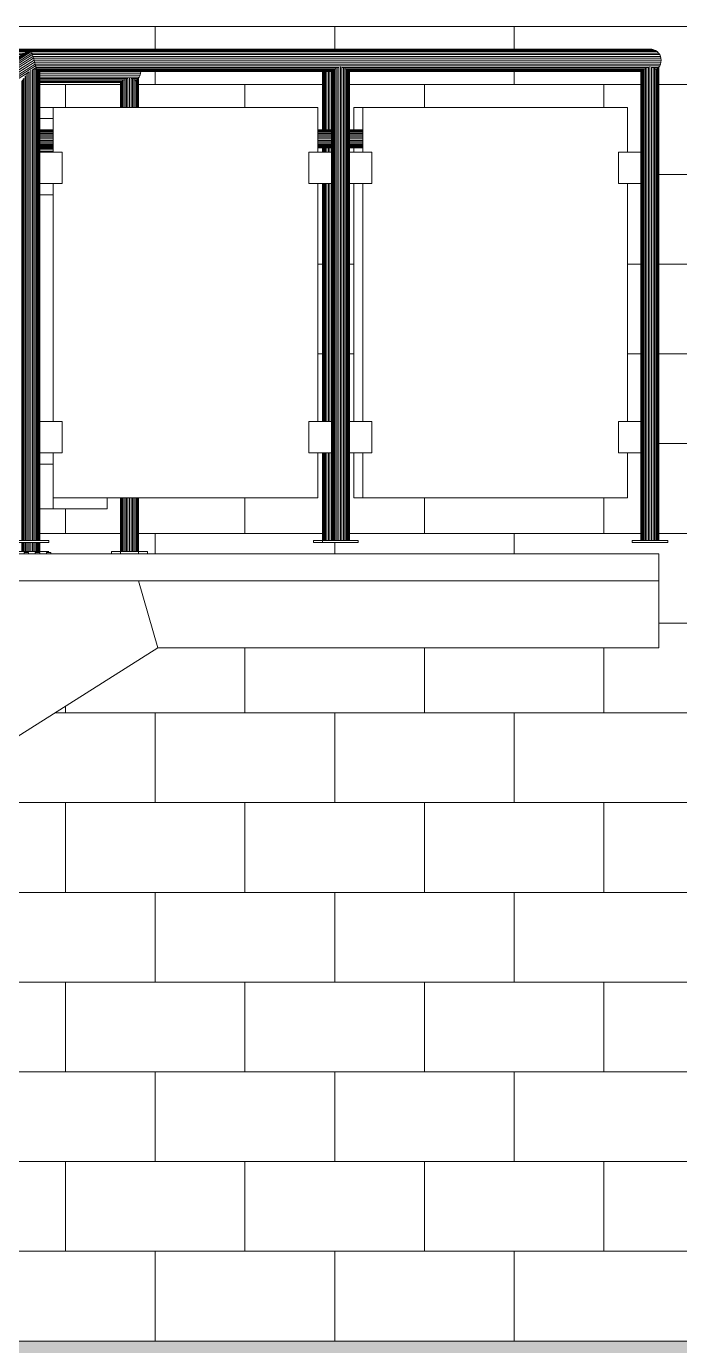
# Model space of a CAD drawing. Header units: metres. Extents: x -5 to 264, y -2 to 18.
# Drawn here: x 16.068 to 17.524, y -0.01 to 2.93 of the extents above; entities that cross this region are included whole.
import ezdxf

# ---------------------------------------------------------------- set-up
doc = ezdxf.new("R2010")
doc.units = ezdxf.units.M
doc.linetypes.add('Center', pattern=[0.03, 0.012, -0.006, 0.006, -0.006])
for name, color, linetype, lineweight in [('0-2', 7, 'Continuous', 5), ('A-FLOR-2', 7, 'Continuous', 20), ('I-WALL', 7, 'Continuous', 9)]:
    doc.layers.add(name, color=color, linetype=linetype, lineweight=lineweight)
for name, color, linetype, lineweight, true_color in [('A-FLOR-LEVL-2', 7, 'Center', 5, 0x0080c0), ('A-FLOR-PATT-1', 7, 'Continuous', 9, 0x74756c), ('A-WALL-PATT-8', 7, 'Continuous', 5, 0x515151), ('Guarda-corpos-1', 7, 'Continuous', 9, 0xaaaaaa), ('Guarda-corpos-2', 7, 'Continuous', 18, 0xaaaaaa), ('S-STRS-1', 7, 'Continuous', 9, 0xaaaaaa)]:
    doc.layers.add(name, color=color, linetype=linetype, lineweight=lineweight, true_color=true_color)

# ---------------------------------------------------------------- blocks, each defined once
blk = doc.blocks.new('Lance - 010 - TREAD-005-309204-CORTE A_A')
at = {"layer": 'S-STRS-1'}
for p, q in [((15.9978, 1.7547), (16.0378, 1.7547)), ((16.0378, 1.7547), (15.9978, 1.7547)), ((15.9978, 1.7547), (15.9978, 1.6947)), ((15.9978, 1.6947), (15.9978, 1.7547)), ((16.0378, 1.6947), (16.0378, 1.7547)), ((17.4778, 1.7547), (16.0378, 1.7547)), ((16.0378, 1.7547), (16.0378, 1.6947)), ((16.0378, 1.7547), (17.4778, 1.7547)), ((16.0728, 1.7577), (16.0628, 1.7577)), ((16.0628, 1.7577), (16.0628, 1.7547)), ((16.0628, 1.7547), (16.0628, 1.7577)), ((16.0628, 1.7577), (16.0728, 1.7577)), ((16.0728, 1.7577), (16.0728, 1.7547)), ((16.0728, 1.7547), (16.0728, 1.7577)), ((16.0978, 1.7577), (16.0878, 1.7577)), ((16.0878, 1.7577), (16.0878, 1.7547)), ((16.0878, 1.7547), (16.0878, 1.7577)), ((16.0878, 1.7577), (16.0978, 1.7577)), ((16.0978, 1.7577), (16.0978, 1.7547)), ((16.0978, 1.7547), (16.0978, 1.7577)), ((16.1228, 1.7577), (16.1128, 1.7577)), ((16.1128, 1.7577), (16.1128, 1.7547)), ((16.1128, 1.7547), (16.1128, 1.7577)), ((16.1128, 1.7577), (16.1228, 1.7577)), ((16.1228, 1.7577), (16.1228, 1.7547)), ((16.1228, 1.7547), (16.1228, 1.7577)), ((17.4778, 1.6947), (17.4778, 1.7547)), ((17.4778, 1.7547), (17.4778, 1.6947)), ((15.9978, 1.6947), (16.0378, 1.6947)), ((15.9978, 1.6947), (16.0378, 1.6947)), ((16.0378, 1.6947), (17.4778, 1.6947)), ((16.0378, 1.6947), (17.4778, 1.6947))]:
    blk.add_line(p, q, dxfattribs=at)
blk = doc.blocks.new('Lance - 010 - Patamar - 005-308958-CORTE A_A')
at = {"layer": 'S-STRS-1'}
for p, q in [((15.9642, 1.5782), (15.9978, 1.6947)), ((15.9978, 1.6947), (15.9642, 1.5782)), ((15.9978, 1.6947), (16.0378, 1.6947)), ((16.0378, 1.6947), (15.9978, 1.6947)), ((16.3178, 1.6947), (17.4778, 1.6947)), ((16.3611, 1.5447), (16.3178, 1.6947)), ((17.4778, 1.6947), (16.3178, 1.6947)), ((16.3178, 1.6947), (16.3611, 1.5447)), ((17.4778, 1.5447), (17.4778, 1.6947)), ((17.4778, 1.6947), (17.4778, 1.5447)), ((16.3611, 1.5447), (17.4778, 1.5447)), ((17.4778, 1.5447), (16.3611, 1.5447))]:
    blk.add_line(p, q, dxfattribs=at)
blk = doc.blocks.new('Lance - 010 - Lance - 010-308902-CORTE A_A')
at = {"layer": 'S-STRS-1'}
for p, q in [((16.3178, 1.6947), (16.0378, 1.6947)), ((16.3611, 1.5447), (16.3178, 1.6947)), ((13.9102, 0), (16.3611, 1.5447))]:
    blk.add_line(p, q, dxfattribs=at)
for name in ['Lance - 010 - TREAD-005-309204-CORTE A_A', 'Lance - 010 - Patamar - 005-308958-CORTE A_A']:
    blk.add_blockref(name, (0, 0))
blk = doc.blocks.new('Guarda-Corpo - 006 - Aço - Inoxidável-310337-CORTE A_A')
at = {"layer": 'Guarda-corpos-2'}
for p, q in [((16.0329, 2.8631), (16.0316, 2.8589)), ((16.0316, 2.8589), (16.0329, 2.8631)), ((16.045, 2.8589), (16.0316, 2.8589)), ((16.0316, 2.8589), (16.045, 2.8589)), ((16.0329, 2.8631), (16.034, 2.867)), ((16.034, 2.867), (16.0329, 2.8631)), ((16.0517, 2.8631), (16.0329, 2.8631)), ((16.0329, 2.8631), (16.0517, 2.8631)), ((16.034, 2.867), (16.0351, 2.8706)), ((16.0351, 2.8706), (16.034, 2.867)), ((16.034, 2.867), (16.058, 2.867)), ((16.058, 2.867), (16.034, 2.867)), ((16.0351, 2.8706), (16.036, 2.8737)), ((16.036, 2.8737), (16.0351, 2.8706)), ((16.0351, 2.8706), (16.0636, 2.8706)), ((16.0636, 2.8706), (16.0351, 2.8706)), ((16.036, 2.8737), (16.0368, 2.8762)), ((16.0368, 2.8762), (16.036, 2.8737)), ((16.036, 2.8737), (16.0685, 2.8737)), ((16.0685, 2.8737), (16.036, 2.8737)), ((16.0368, 2.8762), (16.0373, 2.878)), ((16.0373, 2.878), (16.0368, 2.8762)), ((16.0368, 2.8762), (16.0725, 2.8762)), ((16.0725, 2.8762), (16.0368, 2.8762)), ((16.0373, 2.878), (16.0377, 2.8791)), ((16.0377, 2.8791), (16.0373, 2.878)), ((16.0373, 2.878), (16.0754, 2.878)), ((16.0754, 2.878), (16.0373, 2.878)), ((16.0377, 2.8791), (16.0378, 2.8795)), ((16.0378, 2.8795), (16.0377, 2.8791)), ((16.0377, 2.8791), (16.0772, 2.8791)), ((16.0772, 2.8791), (16.0377, 2.8791)), ((16.0378, 2.8795), (16.0778, 2.8795)), ((16.0778, 2.8795), (16.0378, 2.8795))]:
    blk.add_line(p, q, dxfattribs=at)
blk = doc.blocks.new('Guarda-Corpo - 006 - Aço - Inoxidável-310077-CORTE A_A')
at = {"layer": 'Guarda-corpos-2'}
for p, q in [((17.4621, 2.8791), (17.4578, 2.8795)), ((17.4578, 2.8795), (17.4621, 2.8791)), ((17.4664, 2.878), (17.4621, 2.8791)), ((17.4621, 2.8791), (17.4664, 2.878)), ((17.4703, 2.8762), (17.4664, 2.878)), ((17.4664, 2.878), (17.4703, 2.8762)), ((17.4739, 2.8737), (17.4703, 2.8762)), ((17.4703, 2.8762), (17.4739, 2.8737)), ((17.477, 2.8706), (17.4739, 2.8737)), ((17.4739, 2.8737), (17.477, 2.8706)), ((17.4795, 2.867), (17.477, 2.8706)), ((17.477, 2.8706), (17.4795, 2.867)), ((17.4813, 2.8631), (17.4795, 2.867)), ((17.4795, 2.867), (17.4813, 2.8631)), ((17.4824, 2.8589), (17.4813, 2.8631)), ((17.4813, 2.8631), (17.4824, 2.8589)), ((17.4828, 2.8545), (17.4824, 2.8589)), ((17.4824, 2.8589), (17.4828, 2.8545)), ((17.4824, 2.8502), (17.4828, 2.8545)), ((17.4828, 2.8545), (17.4824, 2.8502)), ((17.4703, 2.8329), (17.4739, 2.8354)), ((17.4739, 2.8354), (17.4703, 2.8329)), ((17.4739, 2.8354), (17.477, 2.8384)), ((17.477, 2.8384), (17.4739, 2.8354)), ((17.477, 2.8384), (17.4795, 2.842)), ((17.4795, 2.842), (17.477, 2.8384)), ((17.4795, 2.842), (17.4813, 2.846)), ((17.4813, 2.846), (17.4795, 2.842)), ((17.4813, 2.846), (17.4824, 2.8502)), ((17.4824, 2.8502), (17.4813, 2.846))]:
    blk.add_line(p, q, dxfattribs=at)
blk = doc.blocks.new('Guarda-Corpo - 006 - Aço - Inoxidável-309959-CORTE A_A')
at = {"layer": 'Guarda-corpos-2'}
for p, q in [((16.0779, 2.8791), (16.0778, 2.8795)), ((16.0778, 2.8795), (16.0779, 2.8791)), ((17.4578, 2.8795), (16.0778, 2.8795)), ((16.0778, 2.8795), (17.4578, 2.8795)), ((16.0782, 2.878), (16.0779, 2.8791)), ((16.0779, 2.8791), (16.0782, 2.878)), ((17.4621, 2.8791), (16.0779, 2.8791)), ((16.0779, 2.8791), (17.4621, 2.8791)), ((16.0788, 2.8762), (16.0782, 2.878)), ((16.0782, 2.878), (16.0788, 2.8762)), ((17.4664, 2.878), (16.0782, 2.878)), ((16.0782, 2.878), (17.4664, 2.878)), ((16.0795, 2.8737), (16.0788, 2.8762)), ((16.0788, 2.8762), (16.0795, 2.8737)), ((17.4703, 2.8762), (16.0788, 2.8762)), ((16.0788, 2.8762), (17.4703, 2.8762)), ((16.0804, 2.8706), (16.0795, 2.8737)), ((16.0795, 2.8737), (16.0804, 2.8706)), ((17.4739, 2.8737), (16.0795, 2.8737)), ((16.0795, 2.8737), (17.4739, 2.8737)), ((16.0814, 2.867), (16.0804, 2.8706)), ((16.0804, 2.8706), (16.0814, 2.867)), ((17.477, 2.8706), (16.0804, 2.8706)), ((16.0804, 2.8706), (17.477, 2.8706)), ((16.0826, 2.8631), (16.0814, 2.867)), ((16.0814, 2.867), (16.0826, 2.8631)), ((17.4795, 2.867), (16.0814, 2.867)), ((16.0814, 2.867), (17.4795, 2.867)), ((16.0838, 2.8589), (16.0826, 2.8631)), ((16.0826, 2.8631), (16.0838, 2.8589)), ((17.4813, 2.8631), (16.0826, 2.8631)), ((16.0826, 2.8631), (17.4813, 2.8631)), ((16.085, 2.8545), (16.0838, 2.8589)), ((16.0838, 2.8589), (16.085, 2.8545)), ((17.4824, 2.8589), (16.0838, 2.8589)), ((16.0838, 2.8589), (17.4824, 2.8589)), ((16.0863, 2.8502), (16.085, 2.8545)), ((16.085, 2.8545), (16.0863, 2.8502)), ((17.4828, 2.8545), (16.085, 2.8545)), ((16.085, 2.8545), (17.4828, 2.8545)), ((17.4578, 2.8795), (17.4621, 2.8791)), ((17.4621, 2.8791), (17.4578, 2.8795)), ((17.4621, 2.8791), (17.4664, 2.878)), ((17.4664, 2.878), (17.4621, 2.8791)), ((17.4664, 2.878), (17.4703, 2.8762)), ((17.4703, 2.8762), (17.4664, 2.878)), ((17.4703, 2.8762), (17.4739, 2.8737)), ((17.4739, 2.8737), (17.4703, 2.8762)), ((17.4739, 2.8737), (17.477, 2.8706)), ((17.477, 2.8706), (17.4739, 2.8737)), ((17.477, 2.8706), (17.4795, 2.867)), ((17.4795, 2.867), (17.477, 2.8706)), ((17.4795, 2.867), (17.4813, 2.8631)), ((17.4813, 2.8631), (17.4795, 2.867)), ((17.4813, 2.8631), (17.4824, 2.8589)), ((17.4824, 2.8589), (17.4813, 2.8631)), ((17.4824, 2.8589), (17.4828, 2.8545)), ((17.4828, 2.8545), (17.4824, 2.8589)), ((17.4828, 2.8545), (17.4824, 2.8502)), ((17.4824, 2.8502), (17.4828, 2.8545)), ((16.0875, 2.846), (16.0863, 2.8502)), ((16.0863, 2.8502), (16.0875, 2.846)), ((17.4824, 2.8502), (16.0863, 2.8502)), ((16.0863, 2.8502), (17.4824, 2.8502)), ((16.0886, 2.842), (16.0875, 2.846)), ((16.0875, 2.846), (16.0886, 2.842)), ((17.4813, 2.846), (16.0875, 2.846)), ((16.0875, 2.846), (17.4813, 2.846)), ((16.0897, 2.8384), (16.0886, 2.842)), ((16.0886, 2.842), (16.0897, 2.8384)), ((17.4795, 2.842), (16.0886, 2.842)), ((16.0886, 2.842), (17.4795, 2.842)), ((16.0906, 2.8354), (16.0897, 2.8384)), ((16.0897, 2.8384), (16.0906, 2.8354)), ((16.7643, 2.8384), (16.0897, 2.8384)), ((16.0897, 2.8384), (16.7643, 2.8384)), ((16.0913, 2.8329), (16.0906, 2.8354)), ((16.0906, 2.8354), (16.0913, 2.8329)), ((16.7578, 2.8354), (16.0906, 2.8354)), ((16.0906, 2.8354), (16.7578, 2.8354)), ((16.7525, 2.8329), (16.0931, 2.8329)), ((16.0931, 2.8329), (16.7525, 2.8329)), ((16.7505, 2.831), (16.0951, 2.831)), ((16.0951, 2.831), (16.7505, 2.831)), ((16.749, 2.8299), (16.0966, 2.8299)), ((16.0966, 2.8299), (16.749, 2.8299)), ((16.7481, 2.8295), (16.0975, 2.8295)), ((16.0975, 2.8295), (16.7481, 2.8295)), ((17.4543, 2.8384), (16.7713, 2.8384)), ((16.7713, 2.8384), (17.4543, 2.8384)), ((17.4478, 2.8354), (16.7778, 2.8354)), ((16.7778, 2.8354), (17.4478, 2.8354)), ((17.4425, 2.8329), (16.7831, 2.8329)), ((16.7831, 2.8329), (17.4425, 2.8329)), ((17.4405, 2.831), (16.7851, 2.831)), ((16.7851, 2.831), (17.4405, 2.831)), ((17.439, 2.8299), (16.7866, 2.8299)), ((16.7866, 2.8299), (17.439, 2.8299)), ((17.4381, 2.8295), (16.7875, 2.8295)), ((16.7875, 2.8295), (17.4381, 2.8295)), ((17.477, 2.8384), (17.4613, 2.8384)), ((17.4613, 2.8384), (17.477, 2.8384)), ((17.4739, 2.8354), (17.4678, 2.8354)), ((17.4678, 2.8354), (17.4739, 2.8354)), ((17.4739, 2.8354), (17.4703, 2.8329)), ((17.4703, 2.8329), (17.4739, 2.8354)), ((17.477, 2.8384), (17.4739, 2.8354)), ((17.4739, 2.8354), (17.477, 2.8384)), ((17.4795, 2.842), (17.477, 2.8384)), ((17.477, 2.8384), (17.4795, 2.842)), ((17.4813, 2.846), (17.4795, 2.842)), ((17.4795, 2.842), (17.4813, 2.846)), ((17.4824, 2.8502), (17.4813, 2.846)), ((17.4813, 2.846), (17.4824, 2.8502))]:
    blk.add_line(p, q, dxfattribs=at)
blk = doc.blocks.new('Guarda-Corpo - 006 - Aço - Inoxidável-309856-CORTE A_A')
at = {"layer": 'Guarda-corpos-2'}
for p, q in [((16.1278, 2.6995), (16.0975, 2.6995)), ((16.0975, 2.6995), (16.1278, 2.6995)), ((16.1278, 2.6992), (16.0975, 2.6992)), ((16.0975, 2.6992), (16.1278, 2.6992)), ((16.1278, 2.6983), (16.0975, 2.6983)), ((16.0975, 2.6983), (16.1278, 2.6983)), ((16.1278, 2.6968), (16.0975, 2.6968)), ((16.0975, 2.6968), (16.1278, 2.6968)), ((16.1278, 2.6948), (16.0975, 2.6948)), ((16.0975, 2.6948), (16.1278, 2.6948)), ((16.1278, 2.6924), (16.0975, 2.6924)), ((16.0975, 2.6924), (16.1278, 2.6924)), ((16.1278, 2.6895), (16.0975, 2.6895)), ((16.0975, 2.6895), (16.1278, 2.6895)), ((16.1278, 2.6864), (16.0975, 2.6864)), ((16.0975, 2.6864), (16.1278, 2.6864)), ((16.1278, 2.683), (16.0975, 2.683)), ((16.0975, 2.683), (16.1278, 2.683)), ((16.1278, 2.6795), (16.0975, 2.6795)), ((16.0975, 2.6795), (16.1278, 2.6795)), ((16.1278, 2.676), (16.0975, 2.676)), ((16.0975, 2.676), (16.1278, 2.676)), ((16.7481, 2.6995), (16.7178, 2.6995)), ((16.7178, 2.6995), (16.7481, 2.6995)), ((16.7481, 2.6992), (16.7178, 2.6992)), ((16.7178, 2.6992), (16.7481, 2.6992)), ((16.7481, 2.6983), (16.7178, 2.6983)), ((16.7178, 2.6983), (16.7481, 2.6983)), ((16.7481, 2.6968), (16.7178, 2.6968)), ((16.7178, 2.6968), (16.7481, 2.6968)), ((16.7481, 2.6948), (16.7178, 2.6948)), ((16.7178, 2.6948), (16.7481, 2.6948)), ((16.7481, 2.6924), (16.7178, 2.6924)), ((16.7178, 2.6924), (16.7481, 2.6924)), ((16.7481, 2.6895), (16.7178, 2.6895)), ((16.7178, 2.6895), (16.7481, 2.6895)), ((16.7481, 2.6864), (16.7178, 2.6864)), ((16.7178, 2.6864), (16.7481, 2.6864)), ((16.7481, 2.683), (16.7178, 2.683)), ((16.7178, 2.683), (16.7481, 2.683)), ((16.7481, 2.6795), (16.7178, 2.6795)), ((16.7178, 2.6795), (16.7481, 2.6795)), ((16.7481, 2.676), (16.7178, 2.676)), ((16.7178, 2.676), (16.7481, 2.676)), ((16.8178, 2.6995), (16.7875, 2.6995)), ((16.7875, 2.6995), (16.8178, 2.6995)), ((16.8178, 2.6992), (16.7875, 2.6992)), ((16.7875, 2.6992), (16.8178, 2.6992)), ((16.8178, 2.6983), (16.7875, 2.6983)), ((16.7875, 2.6983), (16.8178, 2.6983)), ((16.8178, 2.6968), (16.7875, 2.6968)), ((16.7875, 2.6968), (16.8178, 2.6968)), ((16.8178, 2.6948), (16.7875, 2.6948)), ((16.7875, 2.6948), (16.8178, 2.6948)), ((16.8178, 2.6924), (16.7875, 2.6924)), ((16.7875, 2.6924), (16.8178, 2.6924)), ((16.8178, 2.6895), (16.7875, 2.6895)), ((16.7875, 2.6895), (16.8178, 2.6895)), ((16.8178, 2.6864), (16.7875, 2.6864)), ((16.7875, 2.6864), (16.8178, 2.6864)), ((16.8178, 2.683), (16.7875, 2.683)), ((16.7875, 2.683), (16.8178, 2.683)), ((16.8178, 2.6795), (16.7875, 2.6795)), ((16.7875, 2.6795), (16.8178, 2.6795)), ((16.8178, 2.676), (16.7875, 2.676)), ((16.7875, 2.676), (16.8178, 2.676)), ((16.1278, 2.6727), (16.0975, 2.6727)), ((16.0975, 2.6727), (16.1278, 2.6727)), ((16.1278, 2.6695), (16.0975, 2.6695)), ((16.0975, 2.6695), (16.1278, 2.6695)), ((16.1278, 2.6667), (16.0975, 2.6667)), ((16.0975, 2.6667), (16.1278, 2.6667)), ((16.1278, 2.6642), (16.0975, 2.6642)), ((16.0975, 2.6642), (16.1278, 2.6642)), ((16.1278, 2.6622), (16.0975, 2.6622)), ((16.0975, 2.6622), (16.1278, 2.6622)), ((16.1278, 2.6607), (16.0975, 2.6607)), ((16.0975, 2.6607), (16.1278, 2.6607)), ((16.1278, 2.6598), (16.0975, 2.6598)), ((16.0975, 2.6598), (16.1278, 2.6598)), ((16.1278, 2.6595), (16.0975, 2.6595)), ((16.0975, 2.6595), (16.1278, 2.6595)), ((16.7481, 2.6727), (16.7178, 2.6727)), ((16.7178, 2.6727), (16.7481, 2.6727)), ((16.7481, 2.6695), (16.7178, 2.6695)), ((16.7178, 2.6695), (16.7481, 2.6695)), ((16.7481, 2.6667), (16.7178, 2.6667)), ((16.7178, 2.6667), (16.7481, 2.6667)), ((16.7481, 2.6642), (16.7178, 2.6642)), ((16.7178, 2.6642), (16.7481, 2.6642)), ((16.7481, 2.6622), (16.7178, 2.6622)), ((16.7178, 2.6622), (16.7481, 2.6622)), ((16.7481, 2.6607), (16.7178, 2.6607)), ((16.7178, 2.6607), (16.7481, 2.6607)), ((16.7481, 2.6598), (16.7178, 2.6598)), ((16.7178, 2.6598), (16.7481, 2.6598)), ((16.7481, 2.6595), (16.7178, 2.6595)), ((16.7178, 2.6595), (16.7481, 2.6595)), ((16.8178, 2.6727), (16.7875, 2.6727)), ((16.7875, 2.6727), (16.8178, 2.6727)), ((16.8178, 2.6695), (16.7875, 2.6695)), ((16.7875, 2.6695), (16.8178, 2.6695)), ((16.8178, 2.6667), (16.7875, 2.6667)), ((16.7875, 2.6667), (16.8178, 2.6667)), ((16.8178, 2.6642), (16.7875, 2.6642)), ((16.7875, 2.6642), (16.8178, 2.6642)), ((16.8178, 2.6622), (16.7875, 2.6622)), ((16.7875, 2.6622), (16.8178, 2.6622)), ((16.8178, 2.6607), (16.7875, 2.6607)), ((16.7875, 2.6607), (16.8178, 2.6607)), ((16.8178, 2.6598), (16.7875, 2.6598)), ((16.7875, 2.6598), (16.8178, 2.6598)), ((16.8178, 2.6595), (16.7875, 2.6595)), ((16.7875, 2.6595), (16.8178, 2.6595))]:
    blk.add_line(p, q, dxfattribs=at)
blk = doc.blocks.new('Guarda-Corpo - 006 - Aço - Inoxidável-309721-CORTE A_A')
at = {"layer": 'Guarda-corpos-2'}
for p, q in [((16.0778, 2.8795), (13.5578, 1.291)), ((13.5578, 1.291), (16.0778, 2.8795)), ((16.0779, 2.8791), (13.558, 1.2907)), ((13.558, 1.2907), (16.0779, 2.8791)), ((16.0782, 2.878), (13.5586, 1.2898)), ((13.5586, 1.2898), (16.0782, 2.878)), ((16.0788, 2.8762), (13.5596, 1.2882)), ((13.5596, 1.2882), (16.0788, 2.8762)), ((16.0795, 2.8737), (13.5609, 1.2861)), ((13.5609, 1.2861), (16.0795, 2.8737)), ((16.0804, 2.8706), (13.5626, 1.2835)), ((13.5626, 1.2835), (16.0804, 2.8706)), ((16.0814, 2.867), (13.5645, 1.2805)), ((13.5645, 1.2805), (16.0814, 2.867)), ((16.0826, 2.8631), (13.5666, 1.2771)), ((13.5666, 1.2771), (16.0826, 2.8631)), ((16.0838, 2.8589), (13.5688, 1.2736)), ((13.5688, 1.2736), (16.0838, 2.8589)), ((16.085, 2.8545), (13.5711, 1.2699)), ((13.5711, 1.2699), (16.085, 2.8545)), ((16.0778, 2.8795), (16.0779, 2.8791)), ((16.0779, 2.8791), (16.0778, 2.8795)), ((16.0779, 2.8791), (16.0782, 2.878)), ((16.0782, 2.878), (16.0779, 2.8791)), ((16.0782, 2.878), (16.0788, 2.8762)), ((16.0788, 2.8762), (16.0782, 2.878)), ((16.0788, 2.8762), (16.0795, 2.8737)), ((16.0795, 2.8737), (16.0788, 2.8762)), ((16.0795, 2.8737), (16.0804, 2.8706)), ((16.0804, 2.8706), (16.0795, 2.8737)), ((16.0804, 2.8706), (16.0814, 2.867)), ((16.0814, 2.867), (16.0804, 2.8706)), ((16.0814, 2.867), (16.0826, 2.8631)), ((16.0826, 2.8631), (16.0814, 2.867)), ((16.0826, 2.8631), (16.0838, 2.8589)), ((16.0838, 2.8589), (16.0826, 2.8631)), ((16.0838, 2.8589), (16.085, 2.8545)), ((16.085, 2.8545), (16.0838, 2.8589)), ((16.085, 2.8545), (16.0863, 2.8502)), ((16.0863, 2.8502), (16.085, 2.8545)), ((16.0863, 2.8502), (13.5734, 1.2662)), ((13.5734, 1.2662), (16.0863, 2.8502)), ((16.0875, 2.846), (13.5757, 1.2627)), ((13.5757, 1.2627), (16.0875, 2.846)), ((16.0886, 2.842), (13.5778, 1.2593)), ((13.5778, 1.2593), (16.0886, 2.842)), ((16.0743, 2.8288), (15.2413, 2.3037)), ((15.2413, 2.3037), (16.0743, 2.8288)), ((16.0897, 2.8384), (16.0813, 2.8332)), ((16.0813, 2.8332), (16.0897, 2.8384)), ((16.0863, 2.8502), (16.0875, 2.846)), ((16.0875, 2.846), (16.0863, 2.8502)), ((16.0875, 2.846), (16.0886, 2.842)), ((16.0886, 2.842), (16.0875, 2.846)), ((16.0906, 2.8354), (16.0878, 2.8336)), ((16.0878, 2.8336), (16.0906, 2.8354)), ((16.0886, 2.842), (16.0897, 2.8384)), ((16.0897, 2.8384), (16.0886, 2.842)), ((16.0897, 2.8384), (16.0906, 2.8354)), ((16.0906, 2.8354), (16.0897, 2.8384)), ((16.0906, 2.8354), (16.0913, 2.8329)), ((16.0913, 2.8329), (16.0906, 2.8354))]:
    blk.add_line(p, q, dxfattribs=at)
blk = doc.blocks.new('Guarda-Corpo - 006 - Aço - Inoxidável-309580-CORTE A_A')
at = {"layer": 'Guarda-corpos-2'}
for p, q in [((16.0678, 2.8247), (16.0678, 1.7845)), ((16.0678, 1.7845), (16.0678, 2.8247)), ((16.071, 2.8267), (16.071, 1.7845)), ((16.071, 1.7845), (16.071, 2.8267)), ((16.0743, 2.8297), (16.0743, 1.7845)), ((16.0743, 1.7845), (16.0743, 2.8297)), ((16.0778, 1.7845), (16.0778, 2.8324)), ((16.0778, 2.8324), (16.0778, 1.7845)), ((16.0813, 1.7845), (16.0813, 2.8341)), ((16.0813, 2.8341), (16.0813, 1.7845)), ((16.0846, 2.8353), (16.0846, 1.7845)), ((16.0846, 1.7845), (16.0846, 2.8353)), ((16.0878, 2.8373), (16.0878, 1.7845)), ((16.0878, 1.7845), (16.0878, 2.8373)), ((16.0907, 2.8348), (16.0907, 1.7845)), ((16.0907, 1.7845), (16.0907, 2.8348)), ((16.0931, 2.8354), (16.0931, 1.7845)), ((16.0931, 1.7845), (16.0931, 2.8354)), ((16.0951, 2.8329), (16.0951, 1.7845)), ((16.0951, 1.7845), (16.0951, 2.8329)), ((16.0966, 2.831), (16.0966, 1.7845)), ((16.0966, 1.7845), (16.0966, 2.831)), ((16.0975, 2.8299), (16.0975, 1.7845)), ((16.0975, 1.7845), (16.0975, 2.8299)), ((16.0978, 2.8299), (16.0978, 2.6495)), ((16.0978, 2.6495), (16.0978, 2.8299)), ((16.0578, 2.8082), (16.0578, 2.618)), ((16.0578, 2.618), (16.0578, 2.8082)), ((16.0581, 2.8084), (16.0581, 1.7845)), ((16.0581, 1.7845), (16.0581, 2.8084)), ((16.059, 2.8103), (16.059, 1.7845)), ((16.059, 1.7845), (16.059, 2.8103)), ((16.0605, 2.8134), (16.0605, 1.7845)), ((16.0605, 1.7845), (16.0605, 2.8134)), ((16.0625, 2.8145), (16.0625, 1.7845)), ((16.0625, 1.7845), (16.0625, 2.8145)), ((16.0649, 2.8192), (16.0649, 1.7845)), ((16.0649, 1.7845), (16.0649, 2.8192)), ((16.0978, 2.5795), (16.0978, 2.0495)), ((16.0978, 2.0495), (16.0978, 2.5795)), ((16.0578, 2.548), (16.0578, 2.018)), ((16.0578, 2.018), (16.0578, 2.548)), ((16.0978, 1.9795), (16.0978, 1.7845)), ((16.0978, 1.7845), (16.0978, 1.9795)), ((16.0578, 1.948), (16.0578, 1.7845)), ((16.0578, 1.7845), (16.0578, 1.948))]:
    blk.add_line(p, q, dxfattribs=at)
blk = doc.blocks.new('Guarda-Corpo - 006 - Guarda-Corpo - 006-309564-CORTE A_A')
at = {"layer": 'Guarda-corpos-2'}
for p, q in [((16.7278, 2.6992), (16.7278, 2.8299)), ((16.7281, 2.6992), (16.7281, 2.8299)), ((16.729, 2.6992), (16.729, 2.8299)), ((16.7305, 2.6992), (16.7305, 2.8299)), ((16.7325, 2.6992), (16.7325, 2.8299)), ((16.7349, 2.6992), (16.7349, 2.8299)), ((16.7378, 2.6992), (16.7378, 2.8299)), ((16.741, 2.6992), (16.741, 2.8299)), ((16.7443, 2.6992), (16.7443, 2.8299)), ((16.7478, 2.6495), (16.7478, 2.8299)), ((16.7481, 1.7845), (16.7481, 2.8299)), ((16.749, 1.7845), (16.749, 2.831)), ((16.7505, 1.7845), (16.7505, 2.8329)), ((16.7525, 1.7845), (16.7525, 2.8354)), ((16.7549, 1.7845), (16.7549, 2.8354)), ((16.7578, 1.7845), (16.7578, 2.8384)), ((16.761, 1.7845), (16.761, 2.8384)), ((16.7643, 1.7845), (16.7643, 2.8392)), ((16.7678, 2.8397), (16.7678, 1.7845)), ((16.7713, 1.7845), (16.7713, 2.8392)), ((16.7746, 1.7845), (16.7746, 2.8384)), ((16.7778, 1.7845), (16.7778, 2.8384)), ((16.7807, 1.7845), (16.7807, 2.8354)), ((16.7831, 1.7845), (16.7831, 2.8354)), ((16.7851, 1.7845), (16.7851, 2.8329)), ((16.7866, 1.7845), (16.7866, 2.831)), ((16.7875, 1.7845), (16.7875, 2.8299)), ((16.7878, 2.6495), (16.7878, 2.8299)), ((17.4378, 2.6495), (17.4378, 2.8299)), ((17.4381, 1.7845), (17.4381, 2.8299)), ((17.439, 1.7845), (17.439, 2.831)), ((17.4405, 1.7845), (17.4405, 2.8329)), ((17.4425, 1.7845), (17.4425, 2.8354)), ((17.4449, 1.7845), (17.4449, 2.8354)), ((17.4478, 1.7845), (17.4478, 2.8384)), ((17.451, 1.7845), (17.451, 2.8384)), ((17.4543, 1.7845), (17.4543, 2.8392)), ((17.4578, 2.8397), (17.4578, 1.7845)), ((17.4613, 1.7845), (17.4613, 2.8392)), ((17.4646, 1.7845), (17.4646, 2.8384)), ((17.4678, 1.7845), (17.4678, 2.8384)), ((17.4707, 1.7845), (17.4707, 2.8354)), ((17.4731, 1.7845), (17.4731, 2.8348)), ((17.4751, 1.7845), (17.4751, 2.8366)), ((17.4766, 1.7845), (17.4766, 2.8381)), ((17.4775, 1.7845), (17.4775, 2.8392)), ((17.4778, 1.7845), (17.4778, 2.8397)), ((16.0975, 2.7495), (16.1278, 2.7495)), ((16.1278, 2.7495), (16.7178, 2.7495)), ((16.1278, 2.6495), (16.1278, 2.7495)), ((16.7178, 2.6495), (16.7178, 2.7495)), ((16.7978, 2.7495), (16.8178, 2.7495)), ((16.7978, 2.6992), (16.7978, 2.7495)), ((16.8178, 2.7495), (17.4078, 2.7495)), ((16.8178, 2.6495), (16.8178, 2.7495)), ((17.4078, 2.6495), (17.4078, 2.7495)), ((16.0978, 2.6495), (16.1478, 2.6495)), ((16.0978, 2.5795), (16.0978, 2.6495)), ((16.1478, 2.5795), (16.1478, 2.6495)), ((16.6978, 2.6495), (16.7478, 2.6495)), ((16.6978, 2.5795), (16.6978, 2.6495)), ((16.7278, 2.6495), (16.7278, 2.6598)), ((16.7281, 2.6495), (16.7281, 2.6598)), ((16.729, 2.6495), (16.729, 2.6598)), ((16.7305, 2.6495), (16.7305, 2.6598)), ((16.7325, 2.6495), (16.7325, 2.6598)), ((16.7349, 2.6495), (16.7349, 2.6598)), ((16.7378, 2.6495), (16.7378, 2.6598)), ((16.741, 2.6495), (16.741, 2.6598)), ((16.7443, 2.6495), (16.7443, 2.6598)), ((16.7478, 2.6495), (16.7478, 2.5795)), ((16.7878, 2.6495), (16.8378, 2.6495)), ((16.7878, 2.5795), (16.7878, 2.6495)), ((16.7978, 2.6495), (16.7978, 2.6598)), ((16.8378, 2.5795), (16.8378, 2.6495)), ((17.3878, 2.6495), (17.4378, 2.6495)), ((17.3878, 2.5795), (17.3878, 2.6495)), ((17.4378, 2.6495), (17.4378, 2.5795)), ((16.1478, 2.5795), (16.0978, 2.5795)), ((16.1278, 2.0495), (16.1278, 2.5795)), ((16.7478, 2.5795), (16.6978, 2.5795)), ((16.7178, 2.0495), (16.7178, 2.5795)), ((16.7278, 2.0495), (16.7278, 2.5795)), ((16.7281, 2.0495), (16.7281, 2.5795)), ((16.729, 2.0495), (16.729, 2.5795)), ((16.7305, 2.0495), (16.7305, 2.5795)), ((16.7325, 2.0495), (16.7325, 2.5795)), ((16.7349, 2.0495), (16.7349, 2.5795)), ((16.7378, 2.0495), (16.7378, 2.5795)), ((16.741, 2.0495), (16.741, 2.5795)), ((16.7443, 2.0495), (16.7443, 2.5795)), ((16.7478, 2.0495), (16.7478, 2.5795)), ((16.8378, 2.5795), (16.7878, 2.5795)), ((16.7878, 2.0495), (16.7878, 2.5795)), ((16.7978, 2.0495), (16.7978, 2.5795)), ((16.8178, 2.0495), (16.8178, 2.5795)), ((17.4378, 2.5795), (17.3878, 2.5795)), ((17.4078, 2.0495), (17.4078, 2.5795)), ((17.4378, 2.0495), (17.4378, 2.5795)), ((16.0978, 2.0495), (16.1478, 2.0495)), ((16.0978, 1.9795), (16.0978, 2.0495)), ((16.1478, 1.9795), (16.1478, 2.0495)), ((16.6978, 2.0495), (16.7478, 2.0495)), ((16.6978, 1.9795), (16.6978, 2.0495)), ((16.7478, 2.0495), (16.7478, 1.9795)), ((16.7878, 2.0495), (16.8378, 2.0495)), ((16.7878, 1.9795), (16.7878, 2.0495)), ((16.8378, 1.9795), (16.8378, 2.0495)), ((17.3878, 2.0495), (17.4378, 2.0495)), ((17.3878, 1.9795), (17.3878, 2.0495)), ((17.4378, 2.0495), (17.4378, 1.9795)), ((16.1478, 1.9795), (16.0978, 1.9795)), ((16.1278, 1.8795), (16.1278, 1.9795)), ((16.7478, 1.9795), (16.6978, 1.9795)), ((16.7178, 1.8795), (16.7178, 1.9795)), ((16.7278, 1.7845), (16.7278, 1.9795)), ((16.7281, 1.7845), (16.7281, 1.9795)), ((16.729, 1.7845), (16.729, 1.9795)), ((16.7305, 1.7845), (16.7305, 1.9795)), ((16.7325, 1.7845), (16.7325, 1.9795)), ((16.7349, 1.7845), (16.7349, 1.9795)), ((16.7378, 1.7845), (16.7378, 1.9795)), ((16.741, 1.7845), (16.741, 1.9795)), ((16.7443, 1.7845), (16.7443, 1.9795)), ((16.7478, 1.7845), (16.7478, 1.9795)), ((16.8378, 1.9795), (16.7878, 1.9795)), ((16.7878, 1.7845), (16.7878, 1.9795)), ((16.7978, 1.8795), (16.7978, 1.9795)), ((16.8178, 1.8795), (16.8178, 1.9795)), ((17.4378, 1.9795), (17.3878, 1.9795)), ((17.4078, 1.8795), (17.4078, 1.9795)), ((17.4378, 1.7845), (17.4378, 1.9795)), ((16.7178, 1.8795), (16.1278, 1.8795)), ((16.8178, 1.8795), (16.7978, 1.8795)), ((17.4078, 1.8795), (16.8178, 1.8795)), ((16.0378, 1.7845), (16.1178, 1.7845)), ((16.1178, 1.7795), (16.0378, 1.7795)), ((16.1178, 1.7795), (16.1178, 1.7845)), ((16.7078, 1.7845), (16.7278, 1.7845)), ((16.7078, 1.7795), (16.7078, 1.7845)), ((16.7278, 1.7795), (16.7078, 1.7795)), ((16.7278, 1.7845), (16.8078, 1.7845)), ((16.7278, 1.7795), (16.7278, 1.7845)), ((16.8078, 1.7795), (16.7278, 1.7795)), ((16.8078, 1.7795), (16.8078, 1.7845)), ((17.4178, 1.7845), (17.4978, 1.7845)), ((17.4178, 1.7795), (17.4178, 1.7845)), ((17.4978, 1.7795), (17.4178, 1.7795)), ((17.4978, 1.7795), (17.4978, 1.7845))]:
    blk.add_line(p, q, dxfattribs=at)
for name in ['Guarda-Corpo - 006 - Aço - Inoxidável-309721-CORTE A_A', 'Guarda-Corpo - 006 - Aço - Inoxidável-310337-CORTE A_A', 'Guarda-Corpo - 006 - Aço - Inoxidável-309959-CORTE A_A', 'Guarda-Corpo - 006 - Aço - Inoxidável-310077-CORTE A_A', 'Guarda-Corpo - 006 - Aço - Inoxidável-309580-CORTE A_A', 'Guarda-Corpo - 006 - Aço - Inoxidável-309856-CORTE A_A']:
    blk.add_blockref(name, (0, 0))
blk = doc.blocks.new('Guarda-Corpo - 006 215411 - Aço - Inoxidável-312083-CORTE A_A')
at = {"layer": 'Guarda-corpos-2'}
for p, q in [((16.0975, 2.8254), (16.3224, 2.8254)), ((16.3224, 2.8254), (16.0975, 2.8254)), ((16.3224, 2.8254), (16.3213, 2.8212)), ((16.3213, 2.8212), (16.3224, 2.8254)), ((16.3228, 2.8297), (16.3224, 2.8254)), ((16.3224, 2.8254), (16.3228, 2.8297)), ((16.0975, 2.8212), (16.3213, 2.8212)), ((16.3213, 2.8212), (16.0975, 2.8212)), ((16.0975, 2.8172), (16.3195, 2.8172)), ((16.3195, 2.8172), (16.0975, 2.8172)), ((16.0975, 2.8136), (16.2943, 2.8136)), ((16.2943, 2.8136), (16.0975, 2.8136)), ((16.0975, 2.8106), (16.2878, 2.8106)), ((16.2878, 2.8106), (16.0975, 2.8106)), ((16.0975, 2.8081), (16.2825, 2.8081)), ((16.2825, 2.8081), (16.0975, 2.8081)), ((16.0975, 2.8062), (16.2805, 2.8062)), ((16.2805, 2.8062), (16.0975, 2.8062)), ((16.0975, 2.8051), (16.279, 2.8051)), ((16.279, 2.8051), (16.0975, 2.8051)), ((16.0975, 2.8047), (16.2781, 2.8047)), ((16.2781, 2.8047), (16.0975, 2.8047)), ((16.3013, 2.8136), (16.317, 2.8136)), ((16.317, 2.8136), (16.3013, 2.8136)), ((16.3078, 2.8106), (16.3139, 2.8106)), ((16.3139, 2.8106), (16.3078, 2.8106)), ((16.3139, 2.8106), (16.3103, 2.8081)), ((16.3103, 2.8081), (16.3139, 2.8106)), ((16.317, 2.8136), (16.3139, 2.8106)), ((16.3139, 2.8106), (16.317, 2.8136)), ((16.3195, 2.8172), (16.317, 2.8136)), ((16.317, 2.8136), (16.3195, 2.8172)), ((16.3213, 2.8212), (16.3195, 2.8172)), ((16.3195, 2.8172), (16.3213, 2.8212))]:
    blk.add_line(p, q, dxfattribs=at)
blk = doc.blocks.new('Guarda-Corpo - 006 215411 - Aço - Inoxidável-312072-CORTE A_A')
at = {"layer": 'Guarda-corpos-2'}
for p, q in [((16.1278, 2.6582), (16.0975, 2.6582)), ((16.0975, 2.6582), (16.1278, 2.6582)), ((16.0975, 2.6547), (16.1278, 2.6547)), ((16.1278, 2.6547), (16.0975, 2.6547)), ((16.0975, 2.6512), (16.1278, 2.6512)), ((16.1278, 2.6512), (16.0975, 2.6512))]:
    blk.add_line(p, q, dxfattribs=at)
blk = doc.blocks.new('Guarda-Corpo - 006 215411 - Aço - Inoxidável-312024-CORTE A_A')
at = {"layer": 'Guarda-corpos-2'}
for p, q in [((16.3213, 2.8212), (16.3224, 2.8254)), ((16.3224, 2.8254), (16.3213, 2.8212)), ((16.3224, 2.8254), (16.3228, 2.8297)), ((16.3228, 2.8297), (16.3224, 2.8254)), ((16.3103, 2.8081), (16.3139, 2.8106)), ((16.3139, 2.8106), (16.3103, 2.8081)), ((16.3139, 2.8106), (16.317, 2.8136)), ((16.317, 2.8136), (16.3139, 2.8106)), ((16.317, 2.8136), (16.3195, 2.8172)), ((16.3195, 2.8172), (16.317, 2.8136)), ((16.3195, 2.8172), (16.3213, 2.8212)), ((16.3213, 2.8212), (16.3195, 2.8172))]:
    blk.add_line(p, q, dxfattribs=at)
blk = doc.blocks.new('Guarda-Corpo - 006 215411 - Aço - Inoxidável-311635-CORTE A_A')
at = {"layer": 'Guarda-corpos-2'}
for p, q in [((16.0578, 1.7795), (16.0578, 1.7597)), ((16.0578, 1.7597), (16.0578, 1.7795)), ((16.0581, 1.7795), (16.0581, 1.7597)), ((16.0581, 1.7597), (16.0581, 1.7795)), ((16.059, 1.7795), (16.059, 1.7597)), ((16.059, 1.7597), (16.059, 1.7795)), ((16.0605, 1.7795), (16.0605, 1.7597)), ((16.0605, 1.7597), (16.0605, 1.7795)), ((16.0625, 1.7795), (16.0625, 1.7597)), ((16.0625, 1.7597), (16.0625, 1.7795)), ((16.0649, 1.7795), (16.0649, 1.7597)), ((16.0649, 1.7597), (16.0649, 1.7795)), ((16.0678, 1.7795), (16.0678, 1.7597)), ((16.0678, 1.7597), (16.0678, 1.7795)), ((16.071, 1.7795), (16.071, 1.7597)), ((16.071, 1.7597), (16.071, 1.7795)), ((16.0743, 1.7795), (16.0743, 1.7597)), ((16.0743, 1.7597), (16.0743, 1.7795)), ((16.0778, 1.7795), (16.0778, 1.7597)), ((16.0778, 1.7597), (16.0778, 1.7795)), ((16.0813, 1.7795), (16.0813, 1.7597)), ((16.0813, 1.7597), (16.0813, 1.7795)), ((16.0846, 1.7795), (16.0846, 1.7597)), ((16.0846, 1.7597), (16.0846, 1.7795)), ((16.0878, 1.7795), (16.0878, 1.7597)), ((16.0878, 1.7597), (16.0878, 1.7795)), ((16.0907, 1.7795), (16.0907, 1.7597)), ((16.0907, 1.7597), (16.0907, 1.7795)), ((16.0931, 1.7795), (16.0931, 1.7597)), ((16.0931, 1.7597), (16.0931, 1.7795)), ((16.0951, 1.7795), (16.0951, 1.7597)), ((16.0951, 1.7597), (16.0951, 1.7795)), ((16.0966, 1.7795), (16.0966, 1.7597)), ((16.0966, 1.7597), (16.0966, 1.7795)), ((16.0975, 1.7795), (16.0975, 1.7597)), ((16.0975, 1.7597), (16.0975, 1.7795)), ((16.0978, 1.7795), (16.0978, 1.7597)), ((16.0978, 1.7597), (16.0978, 1.7795))]:
    blk.add_line(p, q, dxfattribs=at)
blk = doc.blocks.new('Guarda-Corpo - 006 215411 - Guarda-Corpo - 006 215411-311328-CORTE A_A')
at = {"layer": 'Guarda-corpos-2'}
for p, q in [((16.2778, 2.8051), (16.2778, 2.7495)), ((16.2781, 2.7495), (16.2781, 2.8051)), ((16.279, 2.7495), (16.279, 2.8062)), ((16.2805, 2.7495), (16.2805, 2.8081)), ((16.2825, 2.7495), (16.2825, 2.8106)), ((16.2849, 2.7495), (16.2849, 2.8106)), ((16.2878, 2.7495), (16.2878, 2.8136)), ((16.291, 2.7495), (16.291, 2.8136)), ((16.2943, 2.7495), (16.2943, 2.8145)), ((16.2978, 2.7495), (16.2978, 2.8145)), ((16.3013, 2.7495), (16.3013, 2.8145)), ((16.3046, 2.7495), (16.3046, 2.8136)), ((16.3078, 2.7495), (16.3078, 2.8136)), ((16.3107, 2.7495), (16.3107, 2.8106)), ((16.3131, 2.7495), (16.3131, 2.81)), ((16.3151, 2.7495), (16.3151, 2.8118)), ((16.3166, 2.7495), (16.3166, 2.8133)), ((16.3175, 2.7495), (16.3175, 2.8144)), ((16.3178, 2.7495), (16.3178, 2.8145)), ((16.0975, 2.7247), (16.1278, 2.7247)), ((16.1278, 2.5547), (16.0978, 2.5547)), ((16.1278, 1.9547), (16.0978, 1.9547)), ((16.1278, 1.8547), (16.0975, 1.8547)), ((16.1278, 1.8547), (16.1278, 1.8795)), ((16.2478, 1.8547), (16.1278, 1.8547)), ((16.2478, 1.8795), (16.2478, 1.8547)), ((16.2778, 1.8795), (16.2778, 1.7597)), ((16.2781, 1.7597), (16.2781, 1.8795)), ((16.279, 1.7597), (16.279, 1.8795)), ((16.2805, 1.7597), (16.2805, 1.8795)), ((16.2825, 1.7597), (16.2825, 1.8795)), ((16.2849, 1.7597), (16.2849, 1.8795)), ((16.2878, 1.7597), (16.2878, 1.8795)), ((16.291, 1.7597), (16.291, 1.8795)), ((16.2943, 1.7597), (16.2943, 1.8795)), ((16.2978, 1.7597), (16.2978, 1.8795)), ((16.3013, 1.7597), (16.3013, 1.8795)), ((16.3046, 1.7597), (16.3046, 1.8795)), ((16.3078, 1.7597), (16.3078, 1.8795)), ((16.3107, 1.7597), (16.3107, 1.8795)), ((16.3131, 1.7597), (16.3131, 1.8795)), ((16.3151, 1.7597), (16.3151, 1.8795)), ((16.3166, 1.7597), (16.3166, 1.8795)), ((16.3175, 1.7597), (16.3175, 1.8795)), ((16.3178, 1.7597), (16.3178, 1.8795)), ((16.0378, 1.7597), (16.1178, 1.7597)), ((16.2578, 1.7597), (16.2778, 1.7597)), ((16.2578, 1.7547), (16.2578, 1.7597)), ((16.2778, 1.7597), (16.3178, 1.7597)), ((16.2778, 1.7547), (16.2778, 1.7597)), ((16.3178, 1.7547), (16.3178, 1.7597)), ((16.3178, 1.7597), (16.3378, 1.7597)), ((16.3378, 1.7547), (16.3378, 1.7597))]:
    blk.add_line(p, q, dxfattribs=at)
for name in ['Guarda-Corpo - 006 215411 - Aço - Inoxidável-312083-CORTE A_A', 'Guarda-Corpo - 006 215411 - Aço - Inoxidável-312024-CORTE A_A', 'Guarda-Corpo - 006 215411 - Aço - Inoxidável-312072-CORTE A_A', 'Guarda-Corpo - 006 215411 - Aço - Inoxidável-311635-CORTE A_A']:
    blk.add_blockref(name, (0, 0))
blk = doc.blocks.new('CONTAINER-R01_rvt-1-CORTE A_A')
at = {"layer": 'Guarda-corpos-1'}
for name in ['Guarda-Corpo - 006 215411 - Guarda-Corpo - 006 215411-311328-CORTE A_A', 'Guarda-Corpo - 006 - Guarda-Corpo - 006-309564-CORTE A_A']:
    blk.add_blockref(name, (0, 0), dxfattribs=at)
at = {"layer": 'S-STRS-1'}
blk.add_blockref('Lance - 010 - Lance - 010-308902-CORTE A_A', (0, 0), dxfattribs=at)

msp = doc.modelspace()

# ---------------------------------------------------------------- hatches: boundary and pattern name
at = {"layer": 'A-FLOR-PATT-1'}
msp.add_hatch(color=256, dxfattribs=at).paths.add_polyline_path([(-0.223, -0.15), (78.223, -0.15), (78.223, 0), (-0.223, 0), (-0.223, -0.05)])
at = {"layer": 'A-WALL-PATT-8'}
h = msp.add_hatch(dxfattribs=at)
h.set_pattern_fill('FP_14', color=256, style=0, pattern_type=2)
h.set_pattern_definition([(0, (12.355, 0), (0, 0.2), []), (90, (12.355, 0), (-0.2, 0.2), [0.2, -0.2])])
h.paths.add_polyline_path([(17.2195, 0), (17.55, 0), (17.55, 2.9), (17.85, 2.9), (17.85, 2.93), (15.9613, 2.93), (16.0378, 2.8795), (17.4664, 2.878), (17.477, 2.8706), (17.4824, 2.8589), (17.4813, 2.846), (17.4778, 2.8354), (17.4778, 1.7845), (17.4978, 1.7845), (17.4978, 1.7795), (17.4178, 1.7795), (17.4178, 1.7845), (17.4378, 1.7845), (17.4378, 1.9795), (17.4078, 1.9795), (17.4078, 1.8795), (16.7978, 1.8795), (16.7957, 1.9795), (16.7878, 1.9795), (16.7878, 1.7845), (16.8078, 1.7845), (16.8078, 1.7795), (16.7078, 1.7795), (16.7078, 1.7845), (16.7278, 1.7845), (16.7278, 1.9795), (16.7178, 1.9795), (16.7178, 1.8795), (16.3178, 1.8795), (16.3178, 1.7597), (16.3378, 1.7597), (16.3378, 1.7547), (17.4778, 1.7547), (17.4778, 1.5447), (16.3611, 1.5447), (13.9102, 0), (17.0076, 0)])
h.paths.add_polyline_path([(12.19, 0), (13.5178, 0), (13.5178, 0.1712), (13.5378, 0.1712), (13.5378, 0.191), (13.5178, 0.191), (13.5178, 0.196), (13.5378, 0.196), (13.539, 1.2492), (13.5425, 1.253), (13.5427, 1.2562), (13.5516, 1.2634), (13.5427, 1.2811), (14.9573, 2.1732), (14.0262, 2.76), (12.3, 2.76), (12.3, 2.93), (12.123, 2.9289), (12.123, 2.9), (12.15, 2.9), (12.15, 0.055), (12.16, 0.055), (12.16, 0.03), (12.19, 0.03)])
h.paths.add_polyline_path([(13.6028, 0.1665), (13.7978, 0.1665), (13.7978, 0.3429), (13.8228, 0.3429), (13.8228, 0.3459), (13.8328, 0.3459), (13.8328, 0.3429), (13.8478, 0.3429), (13.8478, 0.3459), (13.8578, 0.3459), (13.8578, 0.3429), (13.8728, 0.3429), (13.8728, 0.3459), (13.8828, 0.3459), (13.8828, 0.3429), (14.0778, 0.3429), (14.0778, 0.5194), (14.1028, 0.5194), (14.1028, 0.5224), (14.1128, 0.5224), (14.1128, 0.5194), (14.1278, 0.5194), (14.1278, 0.5224), (14.1378, 0.5224), (14.1378, 0.5194), (14.1528, 0.5194), (14.1528, 0.5224), (14.1628, 0.5224), (14.1628, 0.5194), (14.3578, 0.5194), (14.359, 0.7007), (14.3778, 0.7007), (14.3778, 0.7205), (14.3578, 0.7205), (14.359, 0.7255), (14.3778, 0.7255), (14.3778, 0.8642), (14.3478, 0.8642), (14.3478, 0.7642), (13.6078, 0.2978), (13.6078, 0.3978), (13.5778, 0.3978), (13.5778, 0.196), (13.5978, 0.196), (13.5978, 0.191), (13.5778, 0.191), (13.5778, 0.1712), (13.6028, 0.1695)])
h.paths.add_polyline_path([(13.5778, 0.4926), (13.6078, 0.4926), (13.6078, 0.9978), (13.5778, 0.9978), (13.5778, 0.6445)])
h.paths.add_polyline_path([(14.4649, 0.6959), (14.6378, 0.6959), (14.6378, 0.8724), (14.6628, 0.8724), (14.6628, 0.8754), (14.6728, 0.8754), (14.6728, 0.8724), (14.6878, 0.8724), (14.6878, 0.8754), (14.6978, 0.8754), (14.6978, 0.8724), (14.7128, 0.8724), (14.7128, 0.8754), (14.7228, 0.8754), (14.7228, 0.8724), (14.9178, 0.8724), (14.9178, 1.0488), (14.9428, 1.0488), (14.9428, 1.0518), (14.9528, 1.0518), (14.9528, 1.0488), (14.9678, 1.0488), (14.9678, 1.0518), (14.9778, 1.0518), (14.9778, 1.0488), (14.9928, 1.0488), (14.9928, 1.0518), (15.0028, 1.0518), (15.0028, 1.0488), (15.1978, 1.0488), (15.1978, 1.2302), (15.2178, 1.2302), (15.2178, 1.25), (15.1978, 1.25), (15.1978, 1.255), (15.2178, 1.255), (15.2178, 1.3937), (15.1878, 1.3937), (15.1878, 1.2937), (14.4478, 0.8272), (14.4478, 0.9272), (14.4178, 0.9272), (14.4178, 0.7255), (14.4378, 0.7255), (14.4378, 0.7205), (14.4178, 0.7205), (14.4178, 0.7007), (14.4428, 0.6989), (14.4428, 0.6959), (14.4478, 0.6959)])
h.paths.add_polyline_path([(14.3478, 0.959), (14.3778, 0.959), (14.3778, 1.4642), (14.3478, 1.4642), (14.3478, 1.0303)])
h.paths.add_polyline_path([(14.4478, 1.022), (14.4478, 1.5272), (14.4178, 1.5272), (14.4178, 1.022)])
h.paths.add_polyline_path([(13.5778, 1.1236), (13.6078, 1.1426), (13.6078, 1.1926), (14.3478, 1.659), (14.3478, 1.609), (14.3778, 1.6279), (14.3778, 1.724), (13.5778, 1.2182), (13.5778, 1.2136)])
h.paths.add_polyline_path([(15.3919, 1.2253), (15.4778, 1.2253), (15.4778, 1.4018), (15.5028, 1.4018), (15.5028, 1.4048), (15.5128, 1.4048), (15.5128, 1.4018), (15.5278, 1.4018), (15.5278, 1.4048), (15.5378, 1.4048), (15.5378, 1.4018), (15.5528, 1.4018), (15.5528, 1.4048), (15.5628, 1.4048), (15.5628, 1.4018), (15.7578, 1.4018), (15.7578, 1.5782), (15.7828, 1.5782), (15.7828, 1.5812), (15.7928, 1.5812), (15.7928, 1.5782), (15.8078, 1.5782), (15.8078, 1.5812), (15.8178, 1.5812), (15.8178, 1.5782), (15.8328, 1.5782), (15.8328, 1.5812), (15.8428, 1.5812), (15.8428, 1.5782), (15.9013, 1.5782), (15.7702, 1.6608), (15.2878, 1.3567), (15.2878, 1.4567), (15.2578, 1.4567), (15.2578, 1.255), (15.2778, 1.255), (15.2778, 1.25), (15.2578, 1.25), (15.2578, 1.2302), (15.2828, 1.2283), (15.2828, 1.2253), (15.3655, 1.2253)])
h.paths.add_polyline_path([(15.1878, 1.4885), (15.2178, 1.4885), (15.2178, 1.9937), (15.1878, 1.9937), (15.1878, 1.5658)])
h.paths.add_polyline_path([(15.2578, 1.5515), (15.2878, 1.5515), (15.2878, 1.9649), (15.2578, 1.9838), (15.2578, 1.6053)])
h.paths.add_polyline_path([(14.4178, 1.6531), (14.4478, 1.672), (14.4478, 1.722), (15.0604, 2.1082), (15.0238, 2.1312), (14.4178, 1.7492), (14.4178, 1.7054)])
h.paths.add_polyline_path([(16.16, 1.7547), (16.2578, 1.7547), (16.2578, 1.7597), (16.2778, 1.7597), (16.2778, 1.8795), (16.2478, 1.8795), (16.2478, 1.8547), (16.0978, 1.8547), (16.0978, 1.7845), (16.1178, 1.7845), (16.1178, 1.7795), (16.0978, 1.7795), (16.0978, 1.7597), (16.1228, 1.7577), (16.1228, 1.7547)])
h.paths.add_polyline_path([(16.0178, 1.7597), (16.0178, 1.7795), (15.9978, 1.7795), (15.9978, 1.7597)])
h.paths.add_polyline_path([(15.9978, 1.7845), (16.0178, 1.7845), (16.0178, 1.8169), (15.9978, 1.8018)])
h.paths.add_polyline_path([(17.4078, 2.0495), (17.4378, 2.0495), (17.4378, 2.5795), (17.4078, 2.5795), (17.4078, 2.3805)])
h.paths.add_polyline_path([(16.7278, 2.0495), (16.7278, 2.5795), (16.7178, 2.5795), (16.7178, 2.0495)])
h.paths.add_polyline_path([(16.7957, 2.0495), (16.7978, 2.0495), (16.7957, 2.5795), (16.7878, 2.5795), (16.7878, 2.0495)])
h.paths.add_polyline_path([(15.3395, 2.2841), (15.3679, 2.302), (15.3324, 2.3257), (15.2664, 2.2841), (15.3125, 2.2841)])
h.paths.add_polyline_path([(15.1578, 2.2996), (15.2678, 2.3689), (15.2078, 2.409), (15.2078, 2.509), (15.1877, 2.509), (15.1877, 2.359), (15.2077, 2.359), (15.2065, 2.354), (15.1778, 2.354), (15.1778, 2.3474), (15.1978, 2.3474), (15.1978, 2.3424), (15.1578, 2.3424)])
h.paths.add_polyline_path([(15.0978, 2.4606), (15.0978, 2.4636), (15.1078, 2.4636), (15.1078, 2.4606), (15.1228, 2.4606), (15.1228, 2.4636), (15.1328, 2.4636), (15.1328, 2.4606), (15.1378, 2.4606), (15.1378, 2.5757), (15.1177, 2.5757), (15.1177, 2.487), (15.1078, 2.4935), (15.1078, 2.4757), (14.8778, 2.6293), (14.8778, 2.4606), (15.0728, 2.4606), (15.0728, 2.4636), (15.0828, 2.4636), (15.0828, 2.4606)])
h.paths.add_polyline_path([(15.2065, 2.5909), (15.2078, 2.5909), (15.2078, 2.93), (15.1877, 2.93), (15.1877, 2.5909)])
h.paths.add_polyline_path([(14.7928, 2.6371), (14.7928, 2.6401), (14.8028, 2.6401), (14.8028, 2.6371), (14.8178, 2.6371), (14.8178, 2.6401), (14.8278, 2.6401), (14.8278, 2.6371), (14.8428, 2.6371), (14.8428, 2.6401), (14.8528, 2.6401), (14.8528, 2.6371), (14.8662, 2.6371), (14.4275, 2.93), (14.3178, 2.9284), (14.3178, 2.8135), (14.5128, 2.8135), (14.5128, 2.8165), (14.5228, 2.8165), (14.5228, 2.8135), (14.5378, 2.8135), (14.5378, 2.8165), (14.5478, 2.8165), (14.5478, 2.8135), (14.5628, 2.8135), (14.5628, 2.8165), (14.5728, 2.8165), (14.5728, 2.8135), (14.5978, 2.8135), (14.5978, 2.6371), (14.6768, 2.6371)])
h.paths.add_polyline_path([(16.7978, 2.6495), (16.7957, 2.6595), (16.7878, 2.6595), (16.7878, 2.6495), (16.7957, 2.6495)])
h.paths.add_polyline_path([(16.7178, 2.6495), (16.7278, 2.6495), (16.7278, 2.6595), (16.7178, 2.6595)])
h.paths.add_polyline_path([(17.4378, 2.6495), (17.4361, 2.8295), (16.7878, 2.8295), (16.7878, 2.6995), (16.7978, 2.6995), (16.7978, 2.7495), (17.4078, 2.7495), (17.4078, 2.6495), (17.4314, 2.6495)])
h.paths.add_polyline_path([(15.1177, 2.657), (15.1378, 2.657), (15.1378, 2.93), (15.1177, 2.93), (15.1177, 2.7663)])
h.paths.add_polyline_path([(16.7278, 2.6995), (16.7278, 2.8295), (16.3228, 2.8295), (16.3195, 2.8172), (16.3178, 2.8136), (16.319, 2.7495), (16.7178, 2.7495), (16.7178, 2.6995)])
h.paths.add_polyline_path([(16.0178, 2.7127), (16.0178, 2.7578), (15.9878, 2.7389), (15.9878, 2.7325), (16.0098, 2.718)])
h.paths.add_polyline_path([(16.2778, 2.7495), (16.2778, 2.8047), (16.0978, 2.8047), (16.0978, 2.7495), (16.266, 2.7495)])
h.paths.add_polyline_path([(15.9566, 2.8031), (15.9917, 2.8254), (15.835, 2.93), (15.7644, 2.93), (15.9542, 2.8047)])

# ---------------------------------------------------------------- linework, layer by layer
at = {"layer": 'A-FLOR-2'}
msp.add_line((90.8622, 0), (-0.223, 0), dxfattribs=at)
at = {"layer": 'A-FLOR-LEVL-2'}
msp.add_line((-0.5424, 0), (104.3449, 0), dxfattribs=at)
at = {"layer": 'I-WALL'}
msp.add_line((17.85, 2.93), (15.9613, 2.93), dxfattribs=at)

# ---------------------------------------------------------------- block references
at = {"layer": '0-2'}
msp.add_blockref('CONTAINER-R01_rvt-1-CORTE A_A', (0, 0), dxfattribs=at)

doc.saveas('drawing.dxf')
